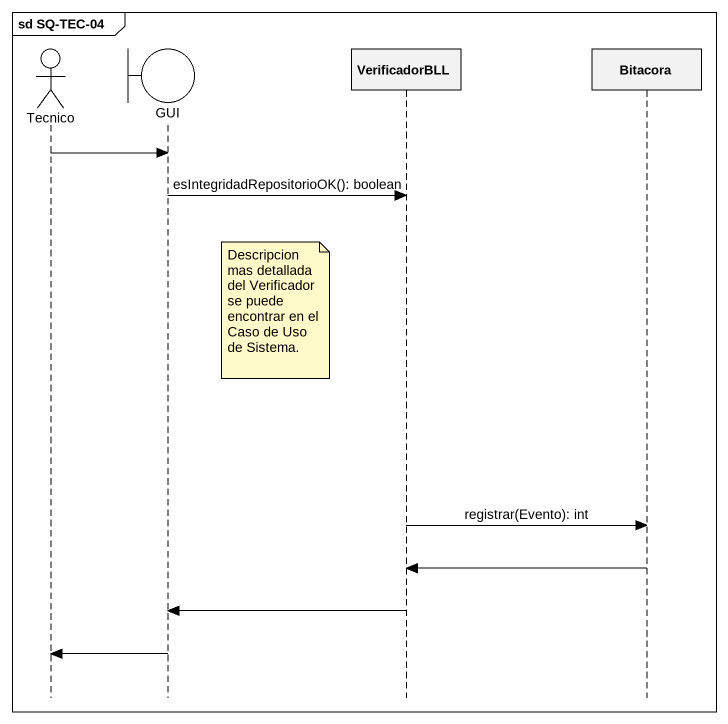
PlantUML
@startuml
mainframe sd SQ-TEC-04
hide footbox
actor Tecnico
boundary GUI
participant VerificadorBLL
participant Bitacora

Tecnico -> GUI
GUI -> VerificadorBLL : esIntegridadRepositorioOK(): boolean
note right of GUI : Descripcion mas detallada del Verificador se puede encontrar en el Caso de Uso de Sistema.
VerificadorBLL -> Bitacora : registrar(Evento): int
Bitacora -> VerificadorBLL
VerificadorBLL -> GUI
GUI -> Tecnico
@enduml
